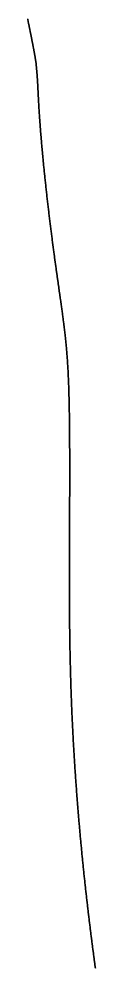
# Model space of a CAD drawing. Header units: inches. Extents: x 130170 to 284068, y 377793 to 804530.
# Drawn here: x 253628.3 to 253633.4, y 738342.7 to 738413.2 of the extents above; entities that cross this region are included whole.
import ezdxf

# ---------------------------------------------------------------- set-up
doc = ezdxf.new("R2010")
doc.units = ezdxf.units.IN
doc.header["$MEASUREMENT"] = 0
doc.layers.add('muni_il', color=7, linetype='Continuous')

msp = doc.modelspace()

# ---------------------------------------------------------------- linework, layer by layer
at = {"layer": 'muni_il'}
for points in [[(253628.308, 738413.181), (253628.316, 738413.143), (253628.323, 738413.105), (253628.331, 738413.068), (253628.339, 738413.031), (253628.346, 738412.993), (253628.354, 738412.956), (253628.361, 738412.919), (253628.369, 738412.883), (253628.377, 738412.846), (253628.384, 738412.81), (253628.391, 738412.774), (253628.399, 738412.738), (253628.406, 738412.702), (253628.413, 738412.666), (253628.421, 738412.631), (253628.428, 738412.595), (253628.435, 738412.56), (253628.442, 738412.525), (253628.449, 738412.491), (253628.456, 738412.456), (253628.463, 738412.421), (253628.47, 738412.387), (253628.477, 738412.353), (253628.484, 738412.319), (253628.49, 738412.286), (253628.497, 738412.253), (253628.504, 738412.219), (253628.51, 738412.186), (253628.517, 738412.153), (253628.524, 738412.121), (253628.53, 738412.088), (253628.537, 738412.056), (253628.543, 738412.024), (253628.549, 738411.992), (253628.556, 738411.96), (253628.562, 738411.929), (253628.569, 738411.897), (253628.575, 738411.866), (253628.581, 738411.835), (253628.587, 738411.804), (253628.593, 738411.773), (253628.599, 738411.743), (253628.605, 738411.712), (253628.611, 738411.682), (253628.617, 738411.652), (253628.623, 738411.622), (253628.629, 738411.593), (253628.635, 738411.563), (253628.641, 738411.534), (253628.646, 738411.504), (253628.652, 738411.475), (253628.658, 738411.446), (253628.664, 738411.418), (253628.669, 738411.389), (253628.675, 738411.36), (253628.68, 738411.332), (253628.686, 738411.303), (253628.691, 738411.275), (253628.697, 738411.247), (253628.702, 738411.219), (253628.707, 738411.191), (253628.713, 738411.164), (253628.718, 738411.136), (253628.724, 738411.109), (253628.729, 738411.081), (253628.734, 738411.054), (253628.739, 738411.027), (253628.744, 738411), (253628.75, 738410.973), (253628.755, 738410.946), (253628.76, 738410.919), (253628.765, 738410.892), (253628.77, 738410.866), (253628.775, 738410.839), (253628.78, 738410.813), (253628.784, 738410.787), (253628.789, 738410.761), (253628.794, 738410.735), (253628.799, 738410.709), (253628.804, 738410.683), (253628.808, 738410.657), (253628.813, 738410.632), (253628.817, 738410.607), (253628.822, 738410.582), (253628.826, 738410.557), (253628.831, 738410.532), (253628.835, 738410.507), (253628.839, 738410.483), (253628.844, 738410.459), (253628.848, 738410.434), (253628.852, 738410.411), (253628.856, 738410.387), (253628.86, 738410.364), (253628.864, 738410.341), (253628.868, 738410.318), (253628.871, 738410.295), (253628.875, 738410.273), (253628.879, 738410.251), (253628.882, 738410.229), (253628.886, 738410.208), (253628.889, 738410.187), (253628.892, 738410.166), (253628.895, 738410.145), (253628.898, 738410.125), (253628.901, 738410.105), (253628.904, 738410.085), (253628.907, 738410.066), (253628.91, 738410.046), (253628.998, 738409.223), (253629.001, 738409.18), (253629.003, 738409.158), (253629.005, 738409.136), (253629.006, 738409.114), (253629.008, 738409.091), (253629.01, 738409.069), (253629.012, 738409.047), (253629.013, 738409.024), (253629.015, 738409.001), (253629.017, 738408.979), (253629.018, 738408.956), (253629.02, 738408.933), (253629.022, 738408.91), (253629.023, 738408.886), (253629.025, 738408.863), (253629.026, 738408.839), (253629.028, 738408.816), (253629.03, 738408.792), (253629.031, 738408.768), (253629.033, 738408.744), (253629.035, 738408.72), (253629.036, 738408.695), (253629.038, 738408.671), (253629.039, 738408.646), (253629.041, 738408.621), (253629.042, 738408.596), (253629.044, 738408.571), (253629.046, 738408.546), (253629.047, 738408.52), (253629.049, 738408.495), (253629.05, 738408.469), (253629.052, 738408.443), (253629.053, 738408.416), (253629.055, 738408.39), (253629.056, 738408.363), (253629.058, 738408.336), (253629.059, 738408.309), (253629.061, 738408.282), (253629.062, 738408.254), (253629.064, 738408.226), (253629.065, 738408.198), (253629.067, 738408.17), (253629.068, 738408.141), (253629.07, 738408.112), (253629.071, 738408.083), (253629.073, 738408.053), (253629.075, 738408.024), (253629.076, 738407.993), (253629.078, 738407.963), (253629.079, 738407.932), (253629.081, 738407.901), (253629.082, 738407.869), (253629.084, 738407.837), (253629.086, 738407.805), (253629.087, 738407.772), (253629.089, 738407.739), (253629.09, 738407.705), (253629.092, 738407.671), (253629.094, 738407.637), (253629.096, 738407.602), (253629.097, 738407.567), (253629.099, 738407.531), (253629.101, 738407.495), (253629.103, 738407.458), (253629.105, 738407.421), (253629.107, 738407.383), (253629.109, 738407.344), (253629.111, 738407.305), (253629.113, 738407.266), (253629.115, 738407.226), (253629.117, 738407.185), (253629.119, 738407.144), (253629.121, 738407.102), (253629.124, 738407.059), (253629.126, 738407.016), (253629.128, 738406.973), (253629.131, 738406.928), (253629.133, 738406.883), (253629.136, 738406.837), (253629.139, 738406.791), (253629.141, 738406.743), (253629.144, 738406.695), (253629.147, 738406.647), (253629.15, 738406.597), (253629.153, 738406.547), (253629.156, 738406.496), (253629.159, 738406.445), (253629.162, 738406.392), (253629.166, 738406.339), (253629.169, 738406.285), (253629.173, 738406.23), (253629.176, 738406.175), (253629.18, 738406.118), (253629.184, 738406.061), (253629.187, 738406.003), (253629.191, 738405.944), (253629.195, 738405.884), (253629.2, 738405.824), (253629.204, 738405.762), (253629.208, 738405.7), (253629.213, 738405.637), (253629.217, 738405.573), (253629.222, 738405.508), (253629.227, 738405.443), (253629.232, 738405.376), (253629.237, 738405.309), (253629.242, 738405.241), (253629.247, 738405.172), (253629.252, 738405.102), (253629.258, 738405.031), (253629.264, 738404.96), (253629.269, 738404.887), (253629.275, 738404.814), (253629.281, 738404.74), (253629.287, 738404.665), (253629.293, 738404.59), (253629.299, 738404.513), (253629.306, 738404.436), (253629.312, 738404.358), (253629.319, 738404.279), (253629.326, 738404.2), (253629.333, 738404.12), (253629.34, 738404.039), (253629.347, 738403.957), (253629.354, 738403.874), (253629.361, 738403.791), (253629.369, 738403.707), (253629.377, 738403.623), (253629.384, 738403.537), (253629.392, 738403.451), (253629.4, 738403.365), (253629.408, 738403.277), (253629.416, 738403.19), (253629.425, 738403.101), (253629.433, 738403.012), (253629.442, 738402.922), (253629.45, 738402.832), (253629.459, 738402.741), (253629.468, 738402.65), (253629.477, 738402.558), (253629.486, 738402.466), (253629.495, 738402.373), (253629.504, 738402.28), (253629.514, 738402.186), (253629.523, 738402.092), (253629.533, 738401.998), (253629.542, 738401.903), (253629.552, 738401.808), (253629.562, 738401.712), (253629.572, 738401.616), (253629.582, 738401.52), (253629.592, 738401.423), (253629.602, 738401.327), (253629.613, 738401.229), (253629.623, 738401.132), (253629.633, 738401.035), (253629.644, 738400.937), (253629.654, 738400.839), (253629.665, 738400.741), (253629.676, 738400.643), (253629.687, 738400.544), (253629.698, 738400.446), (253629.708, 738400.347), (253629.719, 738400.248), (253629.73, 738400.15), (253629.741, 738400.051), (253629.753, 738399.952), (253629.764, 738399.853), (253629.775, 738399.755), (253629.787, 738399.656), (253629.798, 738399.557), (253629.809, 738399.459), (253629.821, 738399.36), (253629.832, 738399.262), (253629.844, 738399.163), (253629.855, 738399.065), (253629.867, 738398.967), (253629.879, 738398.869), (253629.89, 738398.771), (253629.902, 738398.674), (253629.914, 738398.576), (253629.925, 738398.479), (253629.937, 738398.382), (253629.949, 738398.286), (253629.961, 738398.189), (253629.973, 738398.093), (253629.984, 738397.997), (253629.996, 738397.902), (253630.008, 738397.807), (253630.02, 738397.712), (253630.032, 738397.617), (253630.044, 738397.523), (253630.055, 738397.429), (253630.067, 738397.335), (253630.079, 738397.242), (253630.091, 738397.149), (253630.103, 738397.057), (253630.115, 738396.965), (253630.126, 738396.873), (253630.138, 738396.782), (253630.15, 738396.692), (253630.162, 738396.601), (253630.174, 738396.511), (253630.185, 738396.422), (253630.197, 738396.333), (253630.209, 738396.244), (253630.22, 738396.156), (253630.232, 738396.069), (253630.243, 738395.982), (253630.255, 738395.895), (253630.267, 738395.809), (253630.278, 738395.723), (253630.29, 738395.638), (253630.301, 738395.553), (253630.313, 738395.469), (253630.324, 738395.386), (253630.335, 738395.303), (253630.347, 738395.22), (253630.358, 738395.138), (253630.369, 738395.056), (253630.38, 738394.975), (253630.391, 738394.895), (253630.402, 738394.815), (253630.413, 738394.735), (253630.424, 738394.656), (253630.435, 738394.578), (253630.446, 738394.5), (253630.457, 738394.422), (253630.468, 738394.345), (253630.479, 738394.269), (253630.489, 738394.193), (253630.5, 738394.118), (253630.51, 738394.043), (253630.521, 738393.968), (253630.531, 738393.895), (253630.542, 738393.821), (253630.552, 738393.749), (253630.562, 738393.676), (253630.573, 738393.605), (253630.583, 738393.533), (253630.593, 738393.463), (253630.603, 738393.392), (253630.613, 738393.322), (253630.623, 738393.253), (253630.632, 738393.184), (253630.642, 738393.116), (253630.652, 738393.048), (253630.662, 738392.981), (253630.671, 738392.914), (253630.681, 738392.848), (253630.69, 738392.782), (253630.7, 738392.716), (253630.709, 738392.651), (253630.718, 738392.586), (253630.727, 738392.522), (253630.736, 738392.459), (253630.745, 738392.395), (253630.754, 738392.332), (253630.763, 738392.27), (253630.772, 738392.208), (253630.781, 738392.146), (253630.79, 738392.085), (253630.798, 738392.024), (253630.807, 738391.964), (253630.815, 738391.903), (253630.824, 738391.844), (253630.832, 738391.784), (253630.84, 738391.725), (253630.849, 738391.667), (253630.857, 738391.608), (253630.865, 738391.551), (253630.873, 738391.493), (253630.881, 738391.436), (253630.889, 738391.379), (253630.896, 738391.322), (253630.904, 738391.266), (253630.912, 738391.21), (253630.919, 738391.154), (253630.927, 738391.098), (253630.934, 738391.043), (253630.942, 738390.988), (253630.949, 738390.934), (253630.956, 738390.879), (253630.963, 738390.825), (253630.97, 738390.771), (253630.977, 738390.717), (253630.984, 738390.664), (253630.991, 738390.611), (253630.998, 738390.558), (253631.005, 738390.505), (253631.011, 738390.452), (253631.018, 738390.4), (253631.025, 738390.347), (253631.031, 738390.295), (253631.038, 738390.243), (253631.044, 738390.192), (253631.05, 738390.14), (253631.056, 738390.089), (253631.063, 738390.037), (253631.069, 738389.986), (253631.075, 738389.935), (253631.081, 738389.884), (253631.086, 738389.833), (253631.092, 738389.782), (253631.098, 738389.732), (253631.104, 738389.681), (253631.109, 738389.631), (253631.115, 738389.58), (253631.12, 738389.53), (253631.126, 738389.479), (253631.131, 738389.429), (253631.137, 738389.379), (253631.142, 738389.329), (253631.147, 738389.279), (253631.152, 738389.228), (253631.157, 738389.178), (253631.162, 738389.128), (253631.167, 738389.078), (253631.172, 738389.028), (253631.177, 738388.978), (253631.182, 738388.928), (253631.186, 738388.877), (253631.191, 738388.827), (253631.196, 738388.777), (253631.2, 738388.727), (253631.205, 738388.676), (253631.209, 738388.626), (253631.213, 738388.575), (253631.218, 738388.525), (253631.222, 738388.474), (253631.226, 738388.423), (253631.231, 738388.373), (253631.235, 738388.322), (253631.239, 738388.271), (253631.243, 738388.22), (253631.247, 738388.169), (253631.25, 738388.117), (253631.254, 738388.066), (253631.258, 738388.014), (253631.262, 738387.963), (253631.265, 738387.911), (253631.269, 738387.859), (253631.273, 738387.807), (253631.276, 738387.755), (253631.28, 738387.702), (253631.283, 738387.65), (253631.287, 738387.597), (253631.29, 738387.544), (253631.293, 738387.491), (253631.296, 738387.438), (253631.3, 738387.385), (253631.303, 738387.331), (253631.306, 738387.277), (253631.309, 738387.224), (253631.312, 738387.169), (253631.315, 738387.115), (253631.318, 738387.06), (253631.321, 738387.006), (253631.324, 738386.951), (253631.326, 738386.896), (253631.329, 738386.84), (253631.332, 738386.785), (253631.334, 738386.729), (253631.337, 738386.673), (253631.34, 738386.617), (253631.342, 738386.56), (253631.345, 738386.503), (253631.347, 738386.446), (253631.35, 738386.389), (253631.352, 738386.332), (253631.354, 738386.274), (253631.357, 738386.216), (253631.359, 738386.158), (253631.361, 738386.1), (253631.363, 738386.041), (253631.365, 738385.982), (253631.368, 738385.923), (253631.37, 738385.864), (253631.372, 738385.804), (253631.374, 738385.744), (253631.376, 738385.684), (253631.378, 738385.623), (253631.38, 738385.562), (253631.381, 738385.502), (253631.383, 738385.44), (253631.385, 738385.379), (253631.387, 738385.317), (253631.389, 738385.255), (253631.39, 738385.193), (253631.392, 738385.13), (253631.394, 738385.067), (253631.395, 738385.004), (253631.397, 738384.941), (253631.398, 738384.877), (253631.4, 738384.813), (253631.401, 738384.749), (253631.403, 738384.685), (253631.404, 738384.62), (253631.405, 738384.555), (253631.407, 738384.49), (253631.408, 738384.424), (253631.409, 738384.358), (253631.411, 738384.292), (253631.412, 738384.226), (253631.413, 738384.159), (253631.414, 738384.093), (253631.416, 738384.026), (253631.417, 738383.958), (253631.418, 738383.89), (253631.419, 738383.823), (253631.42, 738383.754), (253631.421, 738383.686), (253631.422, 738383.617), (253631.423, 738383.548), (253631.424, 738383.479), (253631.425, 738383.41), (253631.426, 738383.34), (253631.427, 738383.27), (253631.427, 738383.2), (253631.428, 738383.129), (253631.429, 738383.059), (253631.43, 738382.988), (253631.431, 738382.916), (253631.431, 738382.845), (253631.432, 738382.773), (253631.433, 738382.701), (253631.434, 738382.629), (253631.434, 738382.557), (253631.435, 738382.484), (253631.435, 738382.411), (253631.436, 738382.338), (253631.436, 738382.265), (253631.437, 738382.191), (253631.438, 738382.118), (253631.438, 738382.044), (253631.439, 738381.97), (253631.439, 738381.895), (253631.44, 738381.82), (253631.44, 738381.746), (253631.44, 738381.67), (253631.441, 738381.595), (253631.441, 738381.52), (253631.442, 738381.444), (253631.442, 738381.368), (253631.442, 738381.292), (253631.443, 738381.216), (253631.443, 738381.139), (253631.443, 738381.063), (253631.443, 738380.986), (253631.444, 738380.909), (253631.444, 738380.832), (253631.444, 738380.755), (253631.444, 738380.677), (253631.444, 738380.599), (253631.445, 738380.521), (253631.445, 738380.443), (253631.445, 738380.365), (253631.445, 738380.287), (253631.445, 738380.208), (253631.445, 738380.13), (253631.445, 738380.051), (253631.445, 738379.972), (253631.445, 738379.893), (253631.445, 738379.813), (253631.445, 738379.734), (253631.445, 738379.654), (253631.445, 738379.574), (253631.445, 738379.495), (253631.445, 738379.415), (253631.445, 738379.334), (253631.445, 738379.254), (253631.445, 738379.174), (253631.445, 738379.093), (253631.445, 738379.013), (253631.445, 738378.932), (253631.445, 738378.851), (253631.445, 738378.77), (253631.445, 738378.689), (253631.445, 738378.608), (253631.444, 738378.527), (253631.444, 738378.445), (253631.444, 738378.364), (253631.444, 738378.282), (253631.444, 738378.2), (253631.444, 738378.119), (253631.443, 738378.037), (253631.443, 738377.955), (253631.443, 738377.873), (253631.443, 738377.791), (253631.443, 738377.708), (253631.442, 738377.626), (253631.442, 738377.544), (253631.442, 738377.461), (253631.442, 738377.379), (253631.441, 738377.296), (253631.441, 738377.214), (253631.441, 738377.131), (253631.44, 738377.048), (253631.44, 738376.965), (253631.44, 738376.882), (253631.44, 738376.799), (253631.439, 738376.716), (253631.439, 738376.633), (253631.439, 738376.55), (253631.438, 738376.467), (253631.438, 738376.384), (253631.438, 738376.301), (253631.437, 738376.217), (253631.437, 738376.134), (253631.437, 738376.05), (253631.436, 738375.967), (253631.436, 738375.884), (253631.436, 738375.8), (253631.435, 738375.716), (253631.435, 738375.633), (253631.435, 738375.549), (253631.434, 738375.465), (253631.434, 738375.382), (253631.434, 738375.298), (253631.433, 738375.214), (253631.433, 738375.13), (253631.433, 738375.047), (253631.432, 738374.963), (253631.432, 738374.879), (253631.432, 738374.795), (253631.431, 738374.711), (253631.431, 738374.627), (253631.431, 738374.543), (253631.43, 738374.459), (253631.43, 738374.375), (253631.43, 738374.291), (253631.429, 738374.207), (253631.429, 738374.123), (253631.429, 738374.038), (253631.429, 738373.954), (253631.428, 738373.87), (253631.428, 738373.786), (253631.428, 738373.702), (253631.427, 738373.617), (253631.427, 738373.533), (253631.427, 738373.449), (253631.427, 738373.364), (253631.426, 738373.28), (253631.426, 738373.196), (253631.426, 738373.111), (253631.426, 738373.027), (253631.425, 738372.943), (253631.425, 738372.858), (253631.425, 738372.774), (253631.425, 738372.689), (253631.425, 738372.605), (253631.424, 738372.52), (253631.424, 738372.435), (253631.424, 738372.351), (253631.424, 738372.266), (253631.424, 738372.181), (253631.424, 738372.097), (253631.424, 738372.012), (253631.423, 738371.927), (253631.423, 738371.842), (253631.423, 738371.758), (253631.423, 738371.673), (253631.423, 738371.588), (253631.423, 738371.503), (253631.423, 738371.418), (253631.423, 738371.333), (253631.423, 738371.248), (253631.423, 738371.163), (253631.423, 738371.078), (253631.423, 738370.992), (253631.424, 738370.907), (253631.424, 738370.822), (253631.424, 738370.737), (253631.424, 738370.651), (253631.424, 738370.566), (253631.424, 738370.48), (253631.425, 738370.395), (253631.425, 738370.309), (253631.425, 738370.224), (253631.425, 738370.138), (253631.426, 738370.052), (253631.426, 738369.966), (253631.426, 738369.881), (253631.427, 738369.795), (253631.427, 738369.709), (253631.428, 738369.622), (253631.428, 738369.536), (253631.428, 738369.45), (253631.429, 738369.364), (253631.429, 738369.277), (253631.43, 738369.191), (253631.431, 738369.104), (253631.431, 738369.018), (253631.432, 738368.931), (253631.432, 738368.844), (253631.433, 738368.758), (253631.434, 738368.671), (253631.435, 738368.583), (253631.435, 738368.496), (253631.436, 738368.409), (253631.437, 738368.322), (253631.438, 738368.234), (253631.439, 738368.147), (253631.44, 738368.059), (253631.441, 738367.971), (253631.442, 738367.884), (253631.443, 738367.796), (253631.444, 738367.708), (253631.445, 738367.619), (253631.446, 738367.531), (253631.447, 738367.443), (253631.448, 738367.354), (253631.45, 738367.266), (253631.451, 738367.177), (253631.452, 738367.088), (253631.454, 738366.999), (253631.455, 738366.91), (253631.456, 738366.821), (253631.458, 738366.731), (253631.459, 738366.642), (253631.461, 738366.552), (253631.462, 738366.462), (253631.464, 738366.373), (253631.466, 738366.283), (253631.468, 738366.192), (253631.469, 738366.102), (253631.471, 738366.011), (253631.473, 738365.921), (253631.475, 738365.83), (253631.477, 738365.739), (253631.479, 738365.648), (253631.481, 738365.557), (253631.483, 738365.466), (253631.485, 738365.374), (253631.487, 738365.283), (253631.489, 738365.191), (253631.492, 738365.099), (253631.494, 738365.007), (253631.496, 738364.915), (253631.499, 738364.822), (253631.501, 738364.73), (253631.504, 738364.637), (253631.506, 738364.544), (253631.509, 738364.451), (253631.511, 738364.358), (253631.514, 738364.264), (253631.517, 738364.171), (253631.52, 738364.077), (253631.522, 738363.984), (253631.525, 738363.89), (253631.528, 738363.795), (253631.531, 738363.701), (253631.534, 738363.607), (253631.537, 738363.512), (253631.541, 738363.417), (253631.544, 738363.322), (253631.547, 738363.227), (253631.55, 738363.132), (253631.554, 738363.036), (253631.557, 738362.94), (253631.561, 738362.845), (253631.564, 738362.749), (253631.568, 738362.653), (253631.572, 738362.556), (253631.576, 738362.46), (253631.579, 738362.363), (253631.583, 738362.266), (253631.587, 738362.169), (253631.591, 738362.072), (253631.595, 738361.975), (253631.599, 738361.877), (253631.603, 738361.78), (253631.607, 738361.682), (253631.612, 738361.584), (253631.616, 738361.486), (253631.62, 738361.388), (253631.625, 738361.29), (253631.629, 738361.191), (253631.634, 738361.092), (253631.639, 738360.993), (253631.643, 738360.894), (253631.648, 738360.795), (253631.653, 738360.696), (253631.658, 738360.596), (253631.663, 738360.497), (253631.668, 738360.397), (253631.673, 738360.297), (253631.678, 738360.197), (253631.683, 738360.097), (253631.688, 738359.997), (253631.693, 738359.897), (253631.699, 738359.796), (253631.704, 738359.695), (253631.71, 738359.595), (253631.715, 738359.494), (253631.721, 738359.393), (253631.726, 738359.292), (253631.732, 738359.19), (253631.738, 738359.089), (253631.744, 738358.987), (253631.75, 738358.886), (253631.756, 738358.784), (253631.762, 738358.682), (253631.768, 738358.58), (253631.774, 738358.478), (253631.78, 738358.376), (253631.786, 738358.274), (253631.793, 738358.172), (253631.799, 738358.069), (253631.806, 738357.967), (253631.812, 738357.864), (253631.819, 738357.762), (253631.825, 738357.659), (253631.832, 738357.556), (253631.839, 738357.453), (253631.846, 738357.351), (253631.853, 738357.248), (253631.859, 738357.145), (253631.866, 738357.042), (253631.873, 738356.938), (253631.881, 738356.835), (253631.888, 738356.732), (253631.895, 738356.629), (253631.902, 738356.525), (253631.91, 738356.422), (253631.917, 738356.319), (253631.925, 738356.215), (253631.932, 738356.112), (253631.94, 738356.009), (253631.947, 738355.905), (253631.955, 738355.802), (253631.963, 738355.698), (253631.97, 738355.595), (253631.978, 738355.491), (253631.986, 738355.388), (253631.994, 738355.284), (253632.002, 738355.181), (253632.01, 738355.077), (253632.018, 738354.974), (253632.026, 738354.871), (253632.035, 738354.767), (253632.043, 738354.664), (253632.051, 738354.561), (253632.06, 738354.457), (253632.068, 738354.354), (253632.077, 738354.251), (253632.085, 738354.148), (253632.094, 738354.045), (253632.102, 738353.942), (253632.111, 738353.839), (253632.12, 738353.736), (253632.128, 738353.633), (253632.137, 738353.531), (253632.146, 738353.428), (253632.155, 738353.325), (253632.164, 738353.223), (253632.173, 738353.121), (253632.182, 738353.018), (253632.191, 738352.916), (253632.2, 738352.814), (253632.209, 738352.712), (253632.218, 738352.61), (253632.228, 738352.509), (253632.237, 738352.407), (253632.246, 738352.306), (253632.256, 738352.204), (253632.265, 738352.103), (253632.275, 738352.002), (253632.284, 738351.901), (253632.293, 738351.8), (253632.303, 738351.7), (253632.312, 738351.599), (253632.322, 738351.499), (253632.332, 738351.399), (253632.342, 738351.299), (253632.351, 738351.199), (253632.361, 738351.099), (253632.371, 738351), (253632.381, 738350.901), (253632.39, 738350.801), (253632.4, 738350.702), (253632.41, 738350.604), (253632.42, 738350.505), (253632.43, 738350.407), (253632.44, 738350.309), (253632.45, 738350.211), (253632.46, 738350.113), (253632.47, 738350.015), (253632.48, 738349.918), (253632.49, 738349.821), (253632.5, 738349.724), (253632.51, 738349.628), (253632.521, 738349.531), (253632.531, 738349.435), (253632.541, 738349.339), (253632.551, 738349.243), (253632.561, 738349.148), (253632.572, 738349.052), (253632.582, 738348.957), (253632.592, 738348.863), (253632.603, 738348.768), (253632.613, 738348.674), (253632.623, 738348.58), (253632.634, 738348.486), (253632.644, 738348.393), (253632.654, 738348.3), (253632.665, 738348.207), (253632.675, 738348.114), (253632.686, 738348.022), (253632.696, 738347.929), (253632.706, 738347.838), (253632.717, 738347.746), (253632.727, 738347.655), (253632.738, 738347.564), (253632.748, 738347.473), (253632.759, 738347.382), (253632.769, 738347.292), (253632.78, 738347.202), (253632.79, 738347.113), (253632.801, 738347.023), (253632.811, 738346.934), (253632.822, 738346.845), (253632.832, 738346.757), (253632.843, 738346.669), (253632.853, 738346.581), (253632.864, 738346.494), (253632.874, 738346.406), (253632.885, 738346.319), (253632.895, 738346.233), (253632.906, 738346.146), (253632.916, 738346.06), (253632.927, 738345.975), (253632.937, 738345.889), (253632.948, 738345.804), (253632.958, 738345.719), (253632.969, 738345.635), (253632.979, 738345.55), (253632.99, 738345.467), (253633, 738345.383), (253633.01, 738345.3), (253633.021, 738345.217), (253633.031, 738345.134), (253633.042, 738345.052), (253633.052, 738344.97), (253633.063, 738344.888), (253633.073, 738344.807), (253633.083, 738344.726), (253633.094, 738344.645), (253633.104, 738344.564), (253633.115, 738344.484), (253633.125, 738344.404), (253633.135, 738344.325), (253633.146, 738344.245), (253633.156, 738344.166), (253633.166, 738344.088), (253633.177, 738344.009), (253633.187, 738343.931), (253633.197, 738343.854), (253633.207, 738343.776), (253633.218, 738343.699), (253633.228, 738343.622), (253633.238, 738343.546), (253633.248, 738343.47), (253633.259, 738343.394), (253633.269, 738343.318), (253633.279, 738343.243), (253633.289, 738343.168), (253633.299, 738343.093), (253633.309, 738343.019), (253633.319, 738342.944), (253633.329, 738342.87), (253633.339, 738342.797), (253633.349, 738342.724), (253633.359, 738342.65)], [(253633.359, 738342.65), (253633.349, 738342.724), (253633.339, 738342.797), (253633.329, 738342.87), (253633.319, 738342.944), (253633.309, 738343.019), (253633.299, 738343.093), (253633.289, 738343.168), (253633.279, 738343.243), (253633.269, 738343.318), (253633.259, 738343.394), (253633.248, 738343.47), (253633.238, 738343.546), (253633.228, 738343.622), (253633.218, 738343.699), (253633.207, 738343.776), (253633.197, 738343.854), (253633.187, 738343.931), (253633.177, 738344.009), (253633.166, 738344.088), (253633.156, 738344.166), (253633.146, 738344.245), (253633.135, 738344.325), (253633.125, 738344.404), (253633.115, 738344.484), (253633.104, 738344.564), (253633.094, 738344.645), (253633.083, 738344.726), (253633.073, 738344.807), (253633.063, 738344.888), (253633.052, 738344.97), (253633.042, 738345.052), (253633.031, 738345.134), (253633.021, 738345.217), (253633.01, 738345.3), (253633, 738345.383), (253632.99, 738345.467), (253632.979, 738345.55), (253632.969, 738345.635), (253632.958, 738345.719), (253632.948, 738345.804), (253632.937, 738345.889), (253632.927, 738345.975), (253632.916, 738346.06), (253632.906, 738346.146), (253632.895, 738346.233), (253632.885, 738346.319), (253632.874, 738346.406), (253632.864, 738346.494), (253632.853, 738346.581), (253632.843, 738346.669), (253632.832, 738346.757), (253632.822, 738346.845), (253632.811, 738346.934), (253632.801, 738347.023), (253632.79, 738347.113), (253632.78, 738347.202), (253632.769, 738347.292), (253632.759, 738347.382), (253632.748, 738347.473), (253632.738, 738347.564), (253632.727, 738347.655), (253632.717, 738347.746), (253632.706, 738347.838), (253632.696, 738347.929), (253632.686, 738348.022), (253632.675, 738348.114), (253632.665, 738348.207), (253632.654, 738348.3), (253632.644, 738348.393), (253632.634, 738348.486), (253632.623, 738348.58), (253632.613, 738348.674), (253632.603, 738348.768), (253632.592, 738348.863), (253632.582, 738348.957), (253632.572, 738349.052), (253632.561, 738349.148), (253632.551, 738349.243), (253632.541, 738349.339), (253632.531, 738349.435), (253632.521, 738349.531), (253632.51, 738349.628), (253632.5, 738349.724), (253632.49, 738349.821), (253632.48, 738349.918), (253632.47, 738350.015), (253632.46, 738350.113), (253632.45, 738350.211), (253632.44, 738350.309), (253632.43, 738350.407), (253632.42, 738350.505), (253632.41, 738350.604), (253632.4, 738350.702), (253632.39, 738350.801), (253632.381, 738350.901), (253632.371, 738351), (253632.361, 738351.099), (253632.351, 738351.199), (253632.342, 738351.299), (253632.332, 738351.399), (253632.322, 738351.499), (253632.312, 738351.599), (253632.303, 738351.7), (253632.293, 738351.8), (253632.284, 738351.901), (253632.275, 738352.002), (253632.265, 738352.103), (253632.256, 738352.204), (253632.246, 738352.306), (253632.237, 738352.407), (253632.228, 738352.509), (253632.218, 738352.61), (253632.209, 738352.712), (253632.2, 738352.814), (253632.191, 738352.916), (253632.182, 738353.018), (253632.173, 738353.121), (253632.164, 738353.223), (253632.155, 738353.325), (253632.146, 738353.428), (253632.137, 738353.531), (253632.128, 738353.633), (253632.12, 738353.736), (253632.111, 738353.839), (253632.102, 738353.942), (253632.094, 738354.045), (253632.085, 738354.148), (253632.077, 738354.251), (253632.068, 738354.354), (253632.06, 738354.457), (253632.051, 738354.561), (253632.043, 738354.664), (253632.035, 738354.767), (253632.026, 738354.871), (253632.018, 738354.974), (253632.01, 738355.077), (253632.002, 738355.181), (253631.994, 738355.284), (253631.986, 738355.388), (253631.978, 738355.491), (253631.97, 738355.595), (253631.963, 738355.698), (253631.955, 738355.802), (253631.947, 738355.905), (253631.94, 738356.009), (253631.932, 738356.112), (253631.925, 738356.215), (253631.917, 738356.319), (253631.91, 738356.422), (253631.902, 738356.525), (253631.895, 738356.629), (253631.888, 738356.732), (253631.881, 738356.835), (253631.873, 738356.938), (253631.866, 738357.042), (253631.859, 738357.145), (253631.853, 738357.248), (253631.846, 738357.351), (253631.839, 738357.453), (253631.832, 738357.556), (253631.825, 738357.659), (253631.819, 738357.762), (253631.812, 738357.864), (253631.806, 738357.967), (253631.799, 738358.069), (253631.793, 738358.172), (253631.786, 738358.274), (253631.78, 738358.376), (253631.774, 738358.478), (253631.768, 738358.58), (253631.762, 738358.682), (253631.756, 738358.784), (253631.75, 738358.886), (253631.744, 738358.987), (253631.738, 738359.089), (253631.732, 738359.19), (253631.726, 738359.292), (253631.721, 738359.393), (253631.715, 738359.494), (253631.71, 738359.595), (253631.704, 738359.695), (253631.699, 738359.796), (253631.693, 738359.897), (253631.688, 738359.997), (253631.683, 738360.097), (253631.678, 738360.197), (253631.673, 738360.297), (253631.668, 738360.397), (253631.663, 738360.497), (253631.658, 738360.596), (253631.653, 738360.696), (253631.648, 738360.795), (253631.643, 738360.894), (253631.639, 738360.993), (253631.634, 738361.092), (253631.629, 738361.191), (253631.625, 738361.29), (253631.62, 738361.388), (253631.616, 738361.486), (253631.612, 738361.584), (253631.607, 738361.682), (253631.603, 738361.78), (253631.599, 738361.877), (253631.595, 738361.975), (253631.591, 738362.072), (253631.587, 738362.169), (253631.583, 738362.266), (253631.579, 738362.363), (253631.576, 738362.46), (253631.572, 738362.556), (253631.568, 738362.653), (253631.564, 738362.749), (253631.561, 738362.845), (253631.557, 738362.94), (253631.554, 738363.036), (253631.55, 738363.132), (253631.547, 738363.227), (253631.544, 738363.322), (253631.541, 738363.417), (253631.537, 738363.512), (253631.534, 738363.607), (253631.531, 738363.701), (253631.528, 738363.795), (253631.525, 738363.89), (253631.522, 738363.984), (253631.52, 738364.077), (253631.517, 738364.171), (253631.514, 738364.264), (253631.511, 738364.358), (253631.509, 738364.451), (253631.506, 738364.544), (253631.504, 738364.637), (253631.501, 738364.73), (253631.499, 738364.822), (253631.496, 738364.915), (253631.494, 738365.007), (253631.492, 738365.099), (253631.489, 738365.191), (253631.487, 738365.283), (253631.485, 738365.374), (253631.483, 738365.466), (253631.481, 738365.557), (253631.479, 738365.648), (253631.477, 738365.739), (253631.475, 738365.83), (253631.473, 738365.921), (253631.471, 738366.011), (253631.469, 738366.102), (253631.468, 738366.192), (253631.466, 738366.283), (253631.464, 738366.373), (253631.462, 738366.462), (253631.461, 738366.552), (253631.459, 738366.642), (253631.458, 738366.731), (253631.456, 738366.821), (253631.455, 738366.91), (253631.454, 738366.999), (253631.452, 738367.088), (253631.451, 738367.177), (253631.45, 738367.266), (253631.448, 738367.354), (253631.447, 738367.443), (253631.446, 738367.531), (253631.445, 738367.619), (253631.444, 738367.708), (253631.443, 738367.796), (253631.442, 738367.884), (253631.441, 738367.971), (253631.44, 738368.059), (253631.439, 738368.147), (253631.438, 738368.234), (253631.437, 738368.322), (253631.436, 738368.409), (253631.435, 738368.496), (253631.435, 738368.583), (253631.434, 738368.671), (253631.433, 738368.758), (253631.432, 738368.844), (253631.432, 738368.931), (253631.431, 738369.018), (253631.431, 738369.104), (253631.43, 738369.191), (253631.429, 738369.277), (253631.429, 738369.364), (253631.428, 738369.45), (253631.428, 738369.536), (253631.428, 738369.622), (253631.427, 738369.709), (253631.427, 738369.795), (253631.426, 738369.881), (253631.426, 738369.966), (253631.426, 738370.052), (253631.425, 738370.138), (253631.425, 738370.224), (253631.425, 738370.309), (253631.425, 738370.395), (253631.424, 738370.48), (253631.424, 738370.566), (253631.424, 738370.651), (253631.424, 738370.737), (253631.424, 738370.822), (253631.424, 738370.907), (253631.423, 738370.992), (253631.423, 738371.078), (253631.423, 738371.163), (253631.423, 738371.248), (253631.423, 738371.333), (253631.423, 738371.418), (253631.423, 738371.503), (253631.423, 738371.588), (253631.423, 738371.673), (253631.423, 738371.758), (253631.423, 738371.842), (253631.423, 738371.927), (253631.424, 738372.012), (253631.424, 738372.097), (253631.424, 738372.181), (253631.424, 738372.266), (253631.424, 738372.351), (253631.424, 738372.435), (253631.424, 738372.52), (253631.425, 738372.605), (253631.425, 738372.689), (253631.425, 738372.774), (253631.425, 738372.858), (253631.425, 738372.943), (253631.426, 738373.027), (253631.426, 738373.111), (253631.426, 738373.196), (253631.426, 738373.28), (253631.427, 738373.364), (253631.427, 738373.449), (253631.427, 738373.533), (253631.427, 738373.617), (253631.428, 738373.702), (253631.428, 738373.786), (253631.428, 738373.87), (253631.429, 738373.954), (253631.429, 738374.038), (253631.429, 738374.123), (253631.429, 738374.207), (253631.43, 738374.291), (253631.43, 738374.375), (253631.43, 738374.459), (253631.431, 738374.543), (253631.431, 738374.627), (253631.431, 738374.711), (253631.432, 738374.795), (253631.432, 738374.879), (253631.432, 738374.963), (253631.433, 738375.047), (253631.433, 738375.13), (253631.433, 738375.214), (253631.434, 738375.298), (253631.434, 738375.382), (253631.434, 738375.465), (253631.435, 738375.549), (253631.435, 738375.633), (253631.435, 738375.716), (253631.436, 738375.8), (253631.436, 738375.884), (253631.436, 738375.967), (253631.437, 738376.05), (253631.437, 738376.134), (253631.437, 738376.217), (253631.438, 738376.301), (253631.438, 738376.384), (253631.438, 738376.467), (253631.439, 738376.55), (253631.439, 738376.633), (253631.439, 738376.716), (253631.44, 738376.799), (253631.44, 738376.882), (253631.44, 738376.965), (253631.44, 738377.048), (253631.441, 738377.131), (253631.441, 738377.214), (253631.441, 738377.296), (253631.442, 738377.379), (253631.442, 738377.461), (253631.442, 738377.544), (253631.442, 738377.626), (253631.443, 738377.708), (253631.443, 738377.791), (253631.443, 738377.873), (253631.443, 738377.955), (253631.443, 738378.037), (253631.444, 738378.119), (253631.444, 738378.2), (253631.444, 738378.282), (253631.444, 738378.364), (253631.444, 738378.445), (253631.444, 738378.527), (253631.445, 738378.608), (253631.445, 738378.689), (253631.445, 738378.77), (253631.445, 738378.851), (253631.445, 738378.932), (253631.445, 738379.013), (253631.445, 738379.093), (253631.445, 738379.174), (253631.445, 738379.254), (253631.445, 738379.334), (253631.445, 738379.415), (253631.445, 738379.495), (253631.445, 738379.574), (253631.445, 738379.654), (253631.445, 738379.734), (253631.445, 738379.813), (253631.445, 738379.893), (253631.445, 738379.972), (253631.445, 738380.051), (253631.445, 738380.13), (253631.445, 738380.208), (253631.445, 738380.287), (253631.445, 738380.365), (253631.445, 738380.443), (253631.445, 738380.521), (253631.444, 738380.599), (253631.444, 738380.677), (253631.444, 738380.755), (253631.444, 738380.832), (253631.444, 738380.909), (253631.443, 738380.986), (253631.443, 738381.063), (253631.443, 738381.139), (253631.443, 738381.216), (253631.442, 738381.292), (253631.442, 738381.368), (253631.442, 738381.444), (253631.441, 738381.52), (253631.441, 738381.595), (253631.44, 738381.67), (253631.44, 738381.746), (253631.44, 738381.82), (253631.439, 738381.895), (253631.439, 738381.97), (253631.438, 738382.044), (253631.438, 738382.118), (253631.437, 738382.191), (253631.436, 738382.265), (253631.436, 738382.338), (253631.435, 738382.411), (253631.435, 738382.484), (253631.434, 738382.557), (253631.434, 738382.629), (253631.433, 738382.701), (253631.432, 738382.773), (253631.431, 738382.845), (253631.431, 738382.916), (253631.43, 738382.988), (253631.429, 738383.059), (253631.428, 738383.129), (253631.427, 738383.2), (253631.427, 738383.27), (253631.426, 738383.34), (253631.425, 738383.41), (253631.424, 738383.479), (253631.423, 738383.548), (253631.422, 738383.617), (253631.421, 738383.686), (253631.42, 738383.754), (253631.419, 738383.823), (253631.418, 738383.89), (253631.417, 738383.958), (253631.416, 738384.026), (253631.414, 738384.093), (253631.413, 738384.159), (253631.412, 738384.226), (253631.411, 738384.292), (253631.409, 738384.358), (253631.408, 738384.424), (253631.407, 738384.49), (253631.405, 738384.555), (253631.404, 738384.62), (253631.403, 738384.685), (253631.401, 738384.749), (253631.4, 738384.813), (253631.398, 738384.877), (253631.397, 738384.941), (253631.395, 738385.004), (253631.394, 738385.067), (253631.392, 738385.13), (253631.39, 738385.193), (253631.389, 738385.255), (253631.387, 738385.317), (253631.385, 738385.379), (253631.383, 738385.44), (253631.381, 738385.502), (253631.38, 738385.562), (253631.378, 738385.623), (253631.376, 738385.684), (253631.374, 738385.744), (253631.372, 738385.804), (253631.37, 738385.864), (253631.368, 738385.923), (253631.365, 738385.982), (253631.363, 738386.041), (253631.361, 738386.1), (253631.359, 738386.158), (253631.357, 738386.216), (253631.354, 738386.274), (253631.352, 738386.332), (253631.35, 738386.389), (253631.347, 738386.446), (253631.345, 738386.503), (253631.342, 738386.56), (253631.34, 738386.617), (253631.337, 738386.673), (253631.334, 738386.729), (253631.332, 738386.785), (253631.329, 738386.84), (253631.326, 738386.896), (253631.324, 738386.951), (253631.321, 738387.006), (253631.318, 738387.06), (253631.315, 738387.115), (253631.312, 738387.169), (253631.309, 738387.224), (253631.306, 738387.277), (253631.303, 738387.331), (253631.3, 738387.385), (253631.296, 738387.438), (253631.293, 738387.491), (253631.29, 738387.544), (253631.287, 738387.597), (253631.283, 738387.65), (253631.28, 738387.702), (253631.276, 738387.755), (253631.273, 738387.807), (253631.269, 738387.859), (253631.265, 738387.911), (253631.262, 738387.963), (253631.258, 738388.014), (253631.254, 738388.066), (253631.25, 738388.117), (253631.247, 738388.169), (253631.243, 738388.22), (253631.239, 738388.271), (253631.235, 738388.322), (253631.231, 738388.373), (253631.226, 738388.423), (253631.222, 738388.474), (253631.218, 738388.525), (253631.213, 738388.575), (253631.209, 738388.626), (253631.205, 738388.676), (253631.2, 738388.727), (253631.196, 738388.777), (253631.191, 738388.827), (253631.186, 738388.877), (253631.182, 738388.928), (253631.177, 738388.978), (253631.172, 738389.028), (253631.167, 738389.078), (253631.162, 738389.128), (253631.157, 738389.178), (253631.152, 738389.228), (253631.147, 738389.279), (253631.142, 738389.329), (253631.137, 738389.379), (253631.131, 738389.429), (253631.126, 738389.479), (253631.12, 738389.53), (253631.115, 738389.58), (253631.109, 738389.631), (253631.104, 738389.681), (253631.098, 738389.732), (253631.092, 738389.782), (253631.086, 738389.833), (253631.081, 738389.884), (253631.075, 738389.935), (253631.069, 738389.986), (253631.063, 738390.037), (253631.056, 738390.089), (253631.05, 738390.14), (253631.044, 738390.192), (253631.038, 738390.243), (253631.031, 738390.295), (253631.025, 738390.347), (253631.018, 738390.4), (253631.011, 738390.452), (253631.005, 738390.505), (253630.998, 738390.558), (253630.991, 738390.611), (253630.984, 738390.664), (253630.977, 738390.717), (253630.97, 738390.771), (253630.963, 738390.825), (253630.956, 738390.879), (253630.949, 738390.934), (253630.942, 738390.988), (253630.934, 738391.043), (253630.927, 738391.098), (253630.919, 738391.154), (253630.912, 738391.21), (253630.904, 738391.266), (253630.896, 738391.322), (253630.889, 738391.379), (253630.881, 738391.436), (253630.873, 738391.493), (253630.865, 738391.551), (253630.857, 738391.608), (253630.849, 738391.667), (253630.84, 738391.725), (253630.832, 738391.784), (253630.824, 738391.844), (253630.815, 738391.903), (253630.807, 738391.964), (253630.798, 738392.024), (253630.79, 738392.085), (253630.781, 738392.146), (253630.772, 738392.208), (253630.763, 738392.27), (253630.754, 738392.332), (253630.745, 738392.395), (253630.736, 738392.459), (253630.727, 738392.522), (253630.718, 738392.586), (253630.709, 738392.651), (253630.7, 738392.716), (253630.69, 738392.782), (253630.681, 738392.848), (253630.671, 738392.914), (253630.662, 738392.981), (253630.652, 738393.048), (253630.642, 738393.116), (253630.632, 738393.184), (253630.623, 738393.253), (253630.613, 738393.322), (253630.603, 738393.392), (253630.593, 738393.463), (253630.583, 738393.533), (253630.573, 738393.605), (253630.562, 738393.676), (253630.552, 738393.749), (253630.542, 738393.821), (253630.531, 738393.895), (253630.521, 738393.968), (253630.51, 738394.043), (253630.5, 738394.118), (253630.489, 738394.193), (253630.479, 738394.269), (253630.468, 738394.345), (253630.457, 738394.422), (253630.446, 738394.5), (253630.435, 738394.578), (253630.424, 738394.656), (253630.413, 738394.735), (253630.402, 738394.815), (253630.391, 738394.895), (253630.38, 738394.975), (253630.369, 738395.056), (253630.358, 738395.138), (253630.347, 738395.22), (253630.335, 738395.303), (253630.324, 738395.386), (253630.313, 738395.469), (253630.301, 738395.553), (253630.29, 738395.638), (253630.278, 738395.723), (253630.267, 738395.809), (253630.255, 738395.895), (253630.243, 738395.982), (253630.232, 738396.069), (253630.22, 738396.156), (253630.209, 738396.244), (253630.197, 738396.333), (253630.185, 738396.422), (253630.174, 738396.511), (253630.162, 738396.601), (253630.15, 738396.692), (253630.138, 738396.782), (253630.126, 738396.873), (253630.115, 738396.965), (253630.103, 738397.057), (253630.091, 738397.149), (253630.079, 738397.242), (253630.067, 738397.335), (253630.055, 738397.429), (253630.044, 738397.523), (253630.032, 738397.617), (253630.02, 738397.712), (253630.008, 738397.807), (253629.996, 738397.902), (253629.984, 738397.997), (253629.973, 738398.093), (253629.961, 738398.189), (253629.949, 738398.286), (253629.937, 738398.382), (253629.925, 738398.479), (253629.914, 738398.576), (253629.902, 738398.674), (253629.89, 738398.771), (253629.879, 738398.869), (253629.867, 738398.967), (253629.855, 738399.065), (253629.844, 738399.163), (253629.832, 738399.262), (253629.821, 738399.36), (253629.809, 738399.459), (253629.798, 738399.557), (253629.787, 738399.656), (253629.775, 738399.755), (253629.764, 738399.853), (253629.753, 738399.952), (253629.741, 738400.051), (253629.73, 738400.15), (253629.719, 738400.248), (253629.708, 738400.347), (253629.698, 738400.446), (253629.687, 738400.544), (253629.676, 738400.643), (253629.665, 738400.741), (253629.654, 738400.839), (253629.644, 738400.937), (253629.633, 738401.035), (253629.623, 738401.132), (253629.613, 738401.229), (253629.602, 738401.327), (253629.592, 738401.423), (253629.582, 738401.52), (253629.572, 738401.616), (253629.562, 738401.712), (253629.552, 738401.808), (253629.542, 738401.903), (253629.533, 738401.998), (253629.523, 738402.092), (253629.514, 738402.186), (253629.504, 738402.28), (253629.495, 738402.373), (253629.486, 738402.466), (253629.477, 738402.558), (253629.468, 738402.65), (253629.459, 738402.741), (253629.45, 738402.832), (253629.442, 738402.922), (253629.433, 738403.012), (253629.425, 738403.101), (253629.416, 738403.19), (253629.408, 738403.277), (253629.4, 738403.365), (253629.392, 738403.451), (253629.384, 738403.537), (253629.377, 738403.623), (253629.369, 738403.707), (253629.361, 738403.791), (253629.354, 738403.874), (253629.347, 738403.957), (253629.34, 738404.039), (253629.333, 738404.12), (253629.326, 738404.2), (253629.319, 738404.279), (253629.312, 738404.358), (253629.306, 738404.436), (253629.299, 738404.513), (253629.293, 738404.59), (253629.287, 738404.665), (253629.281, 738404.74), (253629.275, 738404.814), (253629.269, 738404.887), (253629.264, 738404.96), (253629.258, 738405.031), (253629.252, 738405.102), (253629.247, 738405.172), (253629.242, 738405.241), (253629.237, 738405.309), (253629.232, 738405.376), (253629.227, 738405.443), (253629.222, 738405.508), (253629.217, 738405.573), (253629.213, 738405.637), (253629.208, 738405.7), (253629.204, 738405.762), (253629.2, 738405.824), (253629.195, 738405.884), (253629.191, 738405.944), (253629.187, 738406.003), (253629.184, 738406.061), (253629.18, 738406.118), (253629.176, 738406.175), (253629.173, 738406.23), (253629.169, 738406.285), (253629.166, 738406.339), (253629.162, 738406.392), (253629.159, 738406.445), (253629.156, 738406.496), (253629.153, 738406.547), (253629.15, 738406.597), (253629.147, 738406.647), (253629.144, 738406.695), (253629.141, 738406.743), (253629.139, 738406.791), (253629.136, 738406.837), (253629.133, 738406.883), (253629.131, 738406.928), (253629.128, 738406.973), (253629.126, 738407.016), (253629.124, 738407.059), (253629.121, 738407.102), (253629.119, 738407.144), (253629.117, 738407.185), (253629.115, 738407.226), (253629.113, 738407.266), (253629.111, 738407.305), (253629.109, 738407.344), (253629.107, 738407.383), (253629.105, 738407.421), (253629.103, 738407.458), (253629.101, 738407.495), (253629.099, 738407.531), (253629.097, 738407.567), (253629.096, 738407.602), (253629.094, 738407.637), (253629.092, 738407.671), (253629.09, 738407.705), (253629.089, 738407.739), (253629.087, 738407.772), (253629.086, 738407.805), (253629.084, 738407.837), (253629.082, 738407.869), (253629.081, 738407.901), (253629.079, 738407.932), (253629.078, 738407.963), (253629.076, 738407.993), (253629.075, 738408.024), (253629.073, 738408.053), (253629.071, 738408.083), (253629.07, 738408.112), (253629.068, 738408.141), (253629.067, 738408.17), (253629.065, 738408.198), (253629.064, 738408.226), (253629.062, 738408.254), (253629.061, 738408.282), (253629.059, 738408.309), (253629.058, 738408.336), (253629.056, 738408.363), (253629.055, 738408.39), (253629.053, 738408.416), (253629.052, 738408.443), (253629.05, 738408.469), (253629.049, 738408.495), (253629.047, 738408.52), (253629.046, 738408.546), (253629.044, 738408.571), (253629.042, 738408.596), (253629.041, 738408.621), (253629.039, 738408.646), (253629.038, 738408.671), (253629.036, 738408.695), (253629.035, 738408.72), (253629.033, 738408.744), (253629.031, 738408.768), (253629.03, 738408.792), (253629.028, 738408.816), (253629.026, 738408.839), (253629.025, 738408.863), (253629.023, 738408.886), (253629.022, 738408.91), (253629.02, 738408.933), (253629.018, 738408.956), (253629.017, 738408.979), (253629.015, 738409.001), (253629.013, 738409.024), (253629.012, 738409.047), (253629.01, 738409.069), (253629.008, 738409.091), (253629.006, 738409.114), (253629.005, 738409.136), (253629.003, 738409.158), (253629.001, 738409.18), (253628.998, 738409.223), (253628.91, 738410.046), (253628.907, 738410.066), (253628.904, 738410.085), (253628.901, 738410.105), (253628.898, 738410.125), (253628.895, 738410.145), (253628.892, 738410.166), (253628.889, 738410.187), (253628.886, 738410.208), (253628.882, 738410.229), (253628.879, 738410.251), (253628.875, 738410.273), (253628.871, 738410.295), (253628.868, 738410.318), (253628.864, 738410.341), (253628.86, 738410.364), (253628.856, 738410.387), (253628.852, 738410.411), (253628.848, 738410.434), (253628.844, 738410.459), (253628.839, 738410.483), (253628.835, 738410.507), (253628.831, 738410.532), (253628.826, 738410.557), (253628.822, 738410.582), (253628.817, 738410.607), (253628.813, 738410.632), (253628.808, 738410.657), (253628.804, 738410.683), (253628.799, 738410.709), (253628.794, 738410.735), (253628.789, 738410.761), (253628.784, 738410.787), (253628.78, 738410.813), (253628.775, 738410.839), (253628.77, 738410.866), (253628.765, 738410.892), (253628.76, 738410.919), (253628.755, 738410.946), (253628.75, 738410.973), (253628.744, 738411), (253628.739, 738411.027), (253628.734, 738411.054), (253628.729, 738411.081), (253628.724, 738411.109), (253628.718, 738411.136), (253628.713, 738411.164), (253628.707, 738411.191), (253628.702, 738411.219), (253628.697, 738411.247), (253628.691, 738411.275), (253628.686, 738411.303), (253628.68, 738411.332), (253628.675, 738411.36), (253628.669, 738411.389), (253628.664, 738411.418), (253628.658, 738411.446), (253628.652, 738411.475), (253628.646, 738411.504), (253628.641, 738411.534), (253628.635, 738411.563), (253628.629, 738411.593), (253628.623, 738411.622), (253628.617, 738411.652), (253628.611, 738411.682), (253628.605, 738411.712), (253628.599, 738411.743), (253628.593, 738411.773), (253628.587, 738411.804), (253628.581, 738411.835), (253628.575, 738411.866), (253628.569, 738411.897), (253628.562, 738411.929), (253628.556, 738411.96), (253628.549, 738411.992), (253628.543, 738412.024), (253628.537, 738412.056), (253628.53, 738412.088), (253628.524, 738412.121), (253628.517, 738412.153), (253628.51, 738412.186), (253628.504, 738412.219), (253628.497, 738412.253), (253628.49, 738412.286), (253628.484, 738412.319), (253628.477, 738412.353), (253628.47, 738412.387), (253628.463, 738412.421), (253628.456, 738412.456), (253628.449, 738412.491), (253628.442, 738412.525), (253628.435, 738412.56), (253628.428, 738412.595), (253628.421, 738412.631), (253628.413, 738412.666), (253628.406, 738412.702), (253628.399, 738412.738), (253628.391, 738412.774), (253628.384, 738412.81), (253628.377, 738412.846), (253628.369, 738412.883), (253628.361, 738412.919), (253628.354, 738412.956), (253628.346, 738412.993), (253628.339, 738413.031), (253628.331, 738413.068), (253628.323, 738413.105), (253628.316, 738413.143), (253628.308, 738413.181)]]:
    msp.add_lwpolyline(points, dxfattribs=at)

doc.saveas('drawing.dxf')
